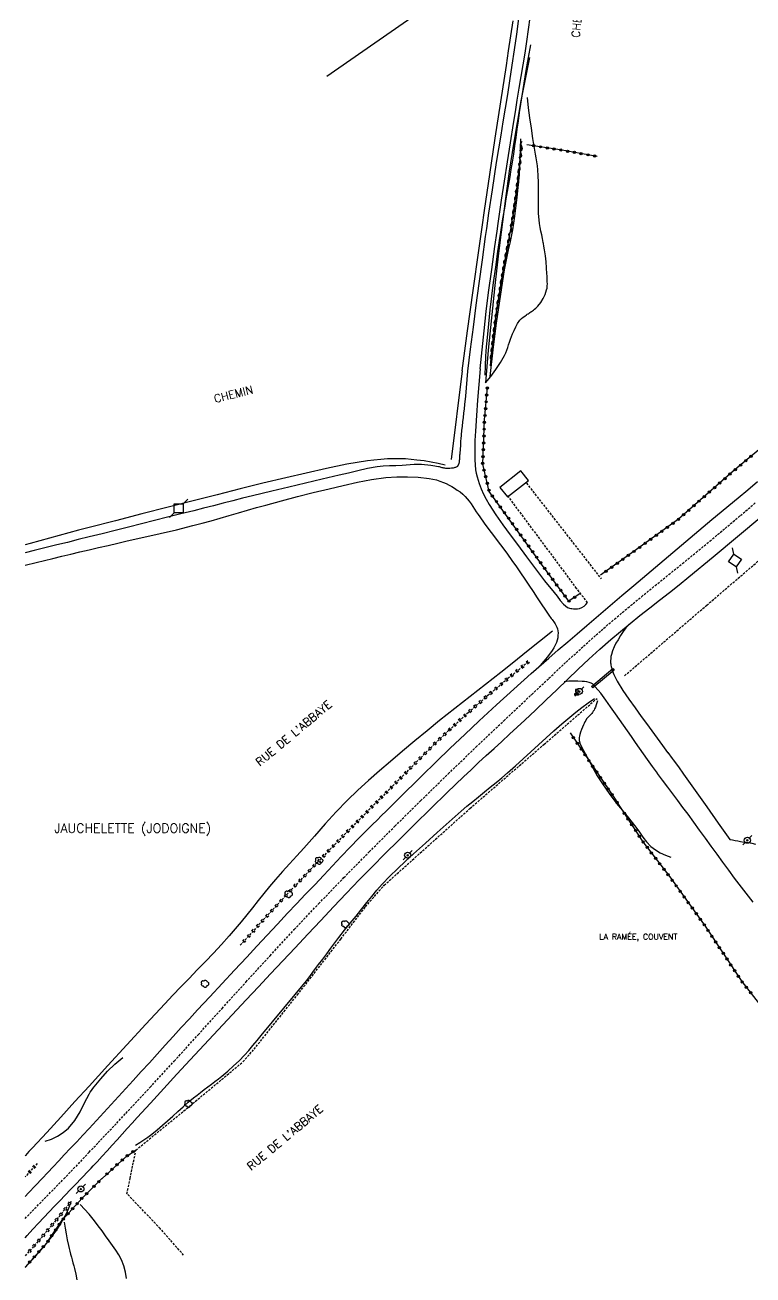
# Model space of a CAD drawing. Header units: millimetres. Extents: x 184000 to 185000, y 152000 to 153021.
# Drawn here: x 184000 to 184159.1, y 152149.9 to 152423.2 of the extents above; entities that cross this region are included whole.
import ezdxf
from ezdxf.enums import TextEntityAlignment as Align

# ---------------------------------------------------------------- set-up
doc = ezdxf.new("R2010")
doc.units = ezdxf.units.MM
doc.linetypes.add('DASHED', pattern=[0.75, 0.5, -0.25])
doc.layers.get('0').update_dxf_attribs({"linetype": 'CONTINUOUS'})
for name, color, linetype in [('W0001', 6, 'DASHED'), ('W0008', 7, 'CONTINUOUS'), ('W0017', 7, 'CONTINUOUS'), ('W0071', 7, 'CONTINUOUS'), ('W0104', 1, 'CONTINUOUS'), ('W0112', 1, 'DASHED'), ('W0211', 2, 'CONTINUOUS'), ('W0214', 2, 'CONTINUOUS'), ('W0220', 5, 'DASHED'), ('W0300', 7, 'CONTINUOUS'), ('W0310', 3, 'CONTINUOUS'), ('W0322', 7, 'CONTINUOUS'), ('W0323', 7, 'CONTINUOUS'), ('W0330', 7, 'CONTINUOUS'), ('W0402', 7, 'CONTINUOUS'), ('W0438', 7, 'CONTINUOUS'), ('W0473', 7, 'CONTINUOUS'), ('W0600', 7, 'CONTINUOUS'), ('W0980', 7, 'CONTINUOUS'), ('W0984', 7, 'CONTINUOUS'), ('W0989', 7, 'CONTINUOUS')]:
    doc.layers.add(name, color=color, linetype=linetype)
doc.styles.get("Standard").update_dxf_attribs({"font": 'romans.shx', "width": 0.85})

# ---------------------------------------------------------------- blocks, each defined once
blk = doc.blocks.new('T473')
for p, q in [((-0.166667, 0.166667), (0.166667, -0.166667)), ((-0.166667, -0.166667), (0.166667, 0.166667)), ((0.500001, 0.500001), (1.000002, 1.000002)), ((-1.000002, -1.000002), (-0.500001, -0.500001))]:
    blk.add_line(p, q)
blk.add_ellipse((0, 0), major_axis=(0.471405, 0.471405), ratio=1, start_param=5.4977871438, end_param=11.780972451)
blk = doc.blocks.new('T300')
for p, q in [((-0.8, 0.51), (-0.86, 0.34)), ((-0.86, 0.34), (-0.86, 0.17)), ((-0.86, 0.17), (-0.74, 0.06)), ((-0.69, 0.63), (-0.8, 0.51)), ((-0.8, -0.06), (-0.74, 0.06)), ((-0.74, 0.06), (-0.69, 0.11)), ((-0.57, 0.69), (-0.69, 0.63)), ((-0.46, 0.69), (-0.57, 0.69)), ((-0.29, 0.63), (-0.46, 0.69)), ((-0.29, 0.63), (-0.17, 0.74)), ((-0.23, 0.57), (-0.29, 0.63)), ((-0.17, 0.74), (-0.06, 0.8)), ((-0.06, 0.8), (0.06, 0.8)), ((0.06, 0.8), (0.23, 0.74)), ((0.23, 0.74), (0.34, 0.63)), ((0.34, 0.63), (0.4, 0.51)), ((0.46, 0.46), (0.34, 0.46)), ((0.4, 0.51), (0.4, 0.46)), ((0.57, 0.4), (0.46, 0.46)), ((0.57, 0.4), (0.69, 0.29)), ((0.69, 0.29), (0.74, 0.17)), ((0.74, 0.06), (0.69, -0.17)), ((0.74, 0.17), (0.74, 0.06)), ((-0.8, -0.17), (-0.8, -0.06)), ((-0.8, -0.23), (-0.8, -0.17)), ((-0.74, -0.34), (-0.8, -0.23)), ((-0.69, -0.4), (-0.74, -0.34)), ((-0.51, -0.46), (-0.69, -0.4)), ((-0.4, -0.46), (-0.51, -0.46)), ((-0.4, -0.46), (-0.34, -0.46)), ((-0.34, -0.46), (-0.34, -0.4)), ((-0.34, -0.51), (-0.34, -0.46)), ((-0.29, -0.63), (-0.34, -0.51)), ((-0.17, -0.74), (-0.29, -0.63)), ((-0.06, -0.8), (-0.17, -0.74)), ((0.06, -0.8), (-0.06, -0.8)), ((0.17, -0.74), (0.06, -0.8)), ((0.23, -0.69), (0.17, -0.74)), ((0.29, -0.46), (0.23, -0.46)), ((0.29, -0.63), (0.23, -0.69)), ((0.46, -0.4), (0.29, -0.46)), ((0.34, -0.51), (0.29, -0.63)), ((0.34, -0.51), (0.34, -0.46)), ((0.57, -0.34), (0.46, -0.4)), ((0.63, -0.29), (0.57, -0.34)), ((0.69, -0.17), (0.63, -0.29))]:
    blk.add_line(p, q)
blk = doc.blocks.new('T438')
for p, q in [((-0.4, 0.2), (0.4, 0.2)), ((-0.4, -0.2), (-0.4, 0.2)), ((0.15, 1.1), (-0.3, 1.1)), ((-0.3, 1.1), (-0.3, 0.5)), ((-0.3, 0.5), (0.15, 0.5)), ((0.3, 0.65), (0.3, 0.95)), ((0.4, 0.2), (0.4, -0.2))]:
    blk.add_line(p, q)
at = {"flags": 128}
for points in [[(-0.4, -0.2), (0.4, 0.2)], [(0.4, -0.2), (-0.4, -0.2)]]:
    blk.add_lwpolyline(points, dxfattribs=at)
for centre, major_axis, start_param, end_param in [((0.15, 0.95), (0.106, -0.106), 0.785398, 2.356194), ((0.15, 0.65), (0.106, 0.106), 3.926991, 5.497787)]:
    blk.add_ellipse(centre, major_axis=major_axis, ratio=1, start_param=start_param, end_param=end_param)
blk = doc.blocks.new('T600')
for p, q in [((-0.999999, 0.999999), (0.999999, 0.999999)), ((-0.999999, -0.999999), (-0.999999, 0.999999)), ((0.999999, 0.999999), (1.999998, 1.999998)), ((0.999999, 0.999999), (0.999999, -0.999999)), ((-0.999999, -0.999999), (-1.999998, -1.999998)), ((0.999999, -0.999999), (-0.999999, -0.999999))]:
    blk.add_line(p, q)
blk = doc.blocks.new('t323o')
at = {"color": 0, "linetype": 'Continuous'}
for radius in [0.25, 0.15]:
    blk.add_circle((0, 0), radius, dxfattribs=at)
blk = doc.blocks.new('t310o')
at = {"color": 0, "linetype": 'Continuous'}
for centre, start, end in [((-0.5, 0.38), 216.8699, 323.1304), ((0.5, -0.37), 36.8699, 143.1303)]:
    blk.add_arc(centre, 0.625, start, end, dxfattribs=at)
blk = doc.blocks.new('t322o')
at = {"color": 0, "linetype": 'Continuous'}
for radius in [0.25, 0.15]:
    blk.add_circle((0, 0), radius, dxfattribs=at)
blk = doc.blocks.new('t220o')
at = {"color": 0, "linetype": 'Continuous'}
for p, q in [((-0.25, 0.25), (0.25, 0.25)), ((-0.25, -0.25), (0.25, -0.25))]:
    blk.add_line(p, q, dxfattribs=at)

msp = doc.modelspace()

# ---------------------------------------------------------------- linework, layer by layer
at = {"layer": 'W0001'}
for points in [[(184014, 152176.72), (184016.01, 152178.84), (184018.02, 152180.98), (184020.03, 152183.11), (184022.04, 152185.24), (184027.34, 152190.93), (184032.61, 152196.66), (184037.84, 152202.42), (184043.06, 152208.19), (184048.29, 152213.95), (184053.54, 152219.7), (184058.83, 152225.41), (184064.17, 152231.06), (184069.67, 152236.77), (184075.23, 152242.41), (184080.83, 152248.01), (184086.46, 152253.58), (184092.48, 152259.45), (184098.53, 152265.28), (184104.62, 152271.07), (184110.73, 152276.83), (184114.48, 152280.36), (184118.24, 152283.87), (184122.03, 152287.35), (184125.88, 152290.77), (184128.8, 152293.28), (184131.75, 152295.75), (184134.72, 152298.19), (184137.7, 152300.61), (184140.7, 152303.02), (184143.69, 152305.44), (184146.67, 152307.87), (184149.63, 152310.32), (184152.98, 152313.12), (184156.33, 152315.94), (184159.66, 152318.76)], [(184014, 152176.72), (184008.56, 152171)], [(184000, 152162.26), (184008.56, 152171)]]:
    msp.add_lwpolyline(points, dxfattribs=at)
at = {"layer": 'W0008'}
for points in [[(184014, 152181.95), (184016.42, 152184.57), (184018.83, 152187.19), (184021.25, 152189.82), (184023.66, 152192.44), (184025.41, 152194.36), (184027.17, 152196.29), (184028.91, 152198.21), (184030.66, 152200.14), (184032.41, 152202.07), (184034.16, 152204), (184035.92, 152205.92), (184037.67, 152207.84), (184040.36, 152210.74), (184043.05, 152213.63), (184045.75, 152216.52), (184048.45, 152219.41), (184050.68, 152221.8), (184052.91, 152224.2), (184055.14, 152226.59), (184057.38, 152228.98), (184059.35, 152231.06), (184061.32, 152233.14), (184063.3, 152235.22), (184065.27, 152237.3), (184067.19, 152239.34), (184069.1, 152241.37), (184071.02, 152243.4), (184072.97, 152245.41), (184073.95, 152246.41), (184074.94, 152247.4), (184075.93, 152248.38), (184076.92, 152249.36), (184077.92, 152250.34), (184078.92, 152251.32), (184079.92, 152252.29), (184080.91, 152253.28), (184081.64, 152253.99), (184082.36, 152254.71), (184083.08, 152255.43), (184083.81, 152256.15), (184084.53, 152256.87), (184085.25, 152257.59), (184085.98, 152258.31), (184086.71, 152259.02), (184089.82, 152262.05), (184092.94, 152265.06), (184096.08, 152268.06), (184099.24, 152271.03), (184103.01, 152274.51), (184106.81, 152277.96), (184110.63, 152281.38), (184114.47, 152284.78), (184116.53, 152286.57), (184118.6, 152288.34), (184120.67, 152290.1), (184122.75, 152291.87), (184125.31, 152294.07), (184127.88, 152296.28), (184130.45, 152298.48), (184133.03, 152300.67), (184138.71, 152305.47), (184144.4, 152310.25), (184150.11, 152315.03), (184155.81, 152319.8), (184157.93, 152321.57), (184160.05, 152323.34)], [(184014, 152172.8), (184014.44, 152173.26), (184014.87, 152173.73), (184015.31, 152174.19), (184015.74, 152174.66), (184016.85, 152175.86), (184017.95, 152177.06), (184019.05, 152178.27), (184020.14, 152179.48), (184021.23, 152180.7), (184022.32, 152181.91), (184023.41, 152183.12), (184024.51, 152184.33), (184027.4, 152187.49), (184030.3, 152190.65), (184033.2, 152193.8), (184036.11, 152196.95), (184039.15, 152200.23), (184042.2, 152203.5), (184045.26, 152206.77), (184048.31, 152210.04), (184050.99, 152212.89), (184053.67, 152215.74), (184056.35, 152218.59), (184059.03, 152221.44), (184061.82, 152224.42), (184064.61, 152227.41), (184067.4, 152230.39), (184070.22, 152233.35), (184073.04, 152236.26), (184075.88, 152239.16), (184078.73, 152242.05), (184081.6, 152244.92), (184085.12, 152248.42), (184088.66, 152251.9), (184092.22, 152255.36), (184095.81, 152258.8), (184097.47, 152260.37), (184099.13, 152261.92), (184100.81, 152263.47), (184102.49, 152265.02), (184104.17, 152266.56), (184105.85, 152268.1), (184107.52, 152269.65), (184109.2, 152271.2), (184111.54, 152273.41), (184113.88, 152275.63), (184116.2, 152277.86), (184118.53, 152280.09), (184120.87, 152282.31), (184123.22, 152284.51), (184125.61, 152286.69), (184128.02, 152288.82), (184130.11, 152290.59), (184132.22, 152292.33), (184134.36, 152294.04), (184136.51, 152295.73), (184138.67, 152297.41), (184140.82, 152299.09), (184142.97, 152300.79), (184145.09, 152302.51), (184150.41, 152306.9), (184155.7, 152311.33), (184160.98, 152315.78)], [(184003.75, 152171), (184004.96, 152172.28), (184006.17, 152173.57), (184007.39, 152174.85), (184008.59, 152176.14), (184009.95, 152177.59), (184011.3, 152179.04), (184012.65, 152180.5), (184014, 152181.95)], [(184000, 152167.06), (184000.79, 152167.89), (184002.27, 152169.45), (184003.75, 152171)], [(184000, 152158.06), (184000.46, 152158.57), (184001.69, 152159.91), (184002.93, 152161.24), (184004.09, 152162.47), (184005.26, 152163.69), (184006.43, 152164.91), (184007.6, 152166.13), (184008.77, 152167.35), (184009.95, 152168.56), (184011.12, 152169.78), (184012.29, 152171)], [(184012.29, 152171), (184014, 152172.8)]]:
    msp.add_lwpolyline(points, dxfattribs=at)
at = {"layer": 'W0017'}
for points in [[(184132.04, 152292.16), (184131.33, 152291.39), (184130.7, 152290.55), (184130.14, 152289.68), (184129.59, 152288.79), (184129.14, 152288.02), (184128.74, 152287.21), (184128.4, 152286.38), (184128.13, 152285.52), (184128.04, 152285.09), (184127.99, 152284.65), (184127.97, 152284.2), (184127.97, 152283.76), (184127.99, 152283.49), (184128.02, 152283.22), (184128.07, 152282.95), (184128.13, 152282.69), (184128.39, 152281.91), (184128.7, 152281.15), (184129.05, 152280.42), (184129.43, 152279.69), (184130.63, 152277.7), (184131.95, 152275.78), (184133.32, 152273.91), (184134.68, 152272.03), (184135.81, 152270.43), (184136.96, 152268.85), (184138.12, 152267.27), (184139.28, 152265.69), (184140.43, 152264.14)], [(184137.12, 152261.09), (184136.05, 152262.57), (184135.17, 152263.82), (184134.29, 152265.07), (184133.42, 152266.33), (184132.55, 152267.59), (184131.69, 152268.85), (184130.81, 152270.11), (184129.93, 152271.36), (184129.04, 152272.6), (184127.98, 152274.1), (184126.91, 152275.6), (184125.81, 152277.08), (184124.62, 152278.48), (184124.42, 152278.7), (184124.22, 152278.92), (184123.99, 152279.12), (184123.74, 152279.28), (184123.26, 152279.46), (184122.77, 152279.57), (184122.28, 152279.62), (184121.78, 152279.67), (184120.8, 152279.73), (184119.82, 152279.74), (184118.83, 152279.7), (184117.85, 152279.61)], [(184140.43, 152264.14), (184140.45, 152264.12), (184141.44, 152262.78)], [(184138.18, 152259.64), (184137.14, 152261.06), (184137.12, 152261.09)], [(184141.44, 152262.78), (184141.61, 152262.55), (184142.77, 152260.97), (184143.91, 152259.38), (184146.46, 152255.83), (184148.99, 152252.27), (184151.5, 152248.7), (184154, 152245.12)], [(184159.12, 152231.38), (184158.1, 152232.7), (184157.09, 152234.02), (184156.08, 152235.34), (184155.07, 152236.68), (184153.79, 152238.41), (184152.51, 152240.15), (184151.23, 152241.89), (184149.96, 152243.64), (184148.69, 152245.38), (184147.42, 152247.13), (184146.15, 152248.87), (184144.88, 152250.61), (184143.77, 152252.11), (184142.67, 152253.6), (184141.56, 152255.09), (184140.45, 152256.58), (184139.34, 152258.07), (184138.24, 152259.56), (184138.18, 152259.64)], [(184154, 152245.12), (184154.59, 152245.01), (184155.18, 152244.9), (184155.78, 152244.79), (184156.37, 152244.68), (184157.17, 152244.55), (184158, 152244.46), (184158.82, 152244.32), (184159.61, 152244.07)]]:
    msp.add_lwpolyline(points, dxfattribs=at)
at = {"layer": 'W0071'}
for points in [[(184099.44, 152347.99), (184099.15, 152344.58), (184098.89, 152341.18), (184098.65, 152337.77), (184098.44, 152334.37), (184098.39, 152333.34), (184098.33, 152332.31), (184098.29, 152331.28), (184098.28, 152330.24), (184098.28, 152329.16), (184098.3, 152328.08), (184098.35, 152327), (184098.47, 152325.93), (184098.61, 152325.17), (184098.78, 152324.42), (184099, 152323.69), (184099.24, 152322.96), (184099.7, 152321.77), (184100.22, 152320.61), (184100.8, 152319.48), (184101.41, 152318.37), (184102.86, 152316.09), (184104.42, 152313.89), (184106.04, 152311.73), (184107.65, 152309.57), (184109.6, 152306.93), (184111.55, 152304.29), (184113.54, 152301.68), (184115.6, 152299.13), (184116.27, 152298.27), (184116.93, 152297.38), (184117.68, 152296.55), (184118.57, 152295.86), (184118.78, 152295.75), (184119.01, 152295.68), (184119.24, 152295.64), (184119.47, 152295.61), (184119.89, 152295.56), (184120.32, 152295.53), (184120.75, 152295.54), (184121.18, 152295.64), (184121.69, 152295.85), (184122.16, 152296.13), (184122.58, 152296.49), (184122.94, 152296.9)], [(184096.7, 152347.52), (184096.55, 152345.69), (184096.39, 152343.87), (184096.23, 152342.04), (184096.05, 152340.22), (184095.95, 152339.27), (184095.85, 152338.32), (184095.74, 152337.38), (184095.63, 152336.43), (184095.52, 152335.48), (184095.41, 152334.53), (184095.32, 152333.58), (184095.23, 152332.63), (184095.2, 152332.31), (184095.18, 152331.98), (184095.16, 152331.66), (184095.14, 152331.33), (184095.13, 152331), (184095.11, 152330.68), (184095.09, 152330.35), (184095.06, 152330.02), (184095.05, 152329.84), (184095.03, 152329.67), (184095.01, 152329.49), (184094.99, 152329.31), (184094.97, 152329.13), (184094.96, 152328.95), (184094.94, 152328.77), (184094.93, 152328.59), (184094.92, 152328.52), (184094.92, 152328.44), (184094.92, 152328.37), (184094.92, 152328.29), (184094.92, 152328.22), (184094.92, 152328.14), (184094.91, 152328.06), (184094.9, 152327.99), (184094.84, 152327.65), (184094.77, 152327.31), (184094.65, 152326.97), (184094.46, 152326.67), (184094.35, 152326.58), (184094.22, 152326.51), (184094.09, 152326.46), (184093.96, 152326.42), (184093.77, 152326.36), (184093.57, 152326.32), (184093.37, 152326.28), (184093.17, 152326.26), (184092.87, 152326.23), (184092.56, 152326.21), (184092.26, 152326.21), (184091.96, 152326.23), (184091.75, 152326.26), (184091.55, 152326.29), (184091.35, 152326.34), (184091.15, 152326.39), (184090.96, 152326.44), (184090.76, 152326.5), (184090.56, 152326.54), (184090.36, 152326.59), (184089.95, 152326.67), (184089.54, 152326.74), (184089.13, 152326.81), (184088.71, 152326.86), (184088.02, 152326.94), (184087.32, 152327.01), (184086.61, 152327.06), (184085.91, 152327.08), (184085.04, 152327.07), (184084.18, 152327.01), (184083.31, 152326.95), (184082.45, 152326.89), (184081.07, 152326.83), (184079.68, 152326.78), (184078.3, 152326.71), (184076.92, 152326.56), (184074.82, 152326.2), (184072.75, 152325.73), (184070.68, 152325.21), (184068.62, 152324.72), (184064.95, 152323.87), (184061.29, 152323.02), (184057.63, 152322.16), (184053.97, 152321.28), (184051.83, 152320.76), (184049.7, 152320.23), (184047.56, 152319.69), (184045.43, 152319.15), (184043.3, 152318.61), (184041.17, 152318.07), (184039.03, 152317.53), (184036.9, 152316.99), (184034.04, 152316.27), (184031.17, 152315.55), (184028.31, 152314.84), (184025.45, 152314.12), (184022.59, 152313.4), (184019.73, 152312.68), (184016.86, 152311.96), (184014, 152311.25)], [(184014, 152308.44), (184016.09, 152308.92), (184018.18, 152309.4), (184020.27, 152309.88), (184022.36, 152310.37), (184025.94, 152311.19), (184029.53, 152312), (184033.11, 152312.83), (184036.68, 152313.72), (184038.68, 152314.25), (184040.67, 152314.8), (184042.66, 152315.37), (184044.64, 152315.95), (184046.63, 152316.54), (184048.61, 152317.11), (184050.6, 152317.68), (184052.6, 152318.23), (184056.05, 152319.16), (184059.52, 152320.07), (184062.99, 152320.95), (184066.48, 152321.78), (184069.55, 152322.49), (184072.63, 152323.2), (184075.73, 152323.82), (184078.87, 152324.22), (184081.23, 152324.38), (184083.59, 152324.42), (184085.95, 152324.32), (184088.3, 152324.06), (184089.1, 152323.91), (184089.9, 152323.71), (184090.67, 152323.46), (184091.44, 152323.18), (184092.06, 152322.91), (184092.68, 152322.6), (184093.27, 152322.27), (184093.85, 152321.91), (184094.47, 152321.51), (184095.07, 152321.08), (184095.65, 152320.61), (184096.19, 152320.1), (184096.65, 152319.59), (184097.08, 152319.04), (184097.48, 152318.48), (184097.87, 152317.91), (184098.24, 152317.33), (184098.61, 152316.75), (184098.99, 152316.18), (184099.38, 152315.62), (184100.37, 152314.26), (184101.38, 152312.9), (184102.39, 152311.54), (184103.4, 152310.19), (184104.41, 152308.84), (184105.41, 152307.48), (184106.4, 152306.11), (184107.38, 152304.73), (184108.31, 152303.4), (184109.22, 152302.05), (184110.13, 152300.69), (184111.02, 152299.33), (184111.92, 152297.97), (184112.82, 152296.61), (184113.72, 152295.25), (184114.64, 152293.9), (184114.81, 152293.66), (184114.99, 152293.43), (184115.18, 152293.19), (184115.36, 152292.96), (184115.54, 152292.72), (184115.71, 152292.48), (184115.87, 152292.22), (184116.01, 152291.95), (184116.18, 152291.55), (184116.33, 152291.14), (184116.43, 152290.71), (184116.48, 152290.28), (184116.47, 152289.73), (184116.41, 152289.2), (184116.29, 152288.67), (184116.12, 152288.16), (184115.86, 152287.56), (184115.53, 152287), (184115.17, 152286.46), (184114.8, 152285.93), (184114.1, 152284.98), (184113.35, 152284.07), (184112.57, 152283.18), (184111.76, 152282.33)], [(184014, 152311.25), (184011.65, 152310.66), (184009.3, 152310.07), (184006.95, 152309.49), (184004.6, 152308.91), (184002.02, 152308.27), (184000, 152307.78)], [(184000, 152305.07), (184002.43, 152305.68), (184006.06, 152306.57), (184008.04, 152307.05), (184010.03, 152307.52), (184012.01, 152307.98), (184014, 152308.44)]]:
    msp.add_lwpolyline(points, dxfattribs=at)
at = {"layer": 'W0104'}
msp.add_lwpolyline([(184105.45, 152319.99), (184109.99, 152323.59), (184108.32, 152325.69), (184103.79, 152322.09), (184105.45, 152319.99)], close=True, dxfattribs=at)
at = {"layer": 'W0112'}
for points in [[(184131.02, 152280.9), (184148.97, 152296.33), (184171.07, 152315.27), (184190.34, 152331.7), (184196.44, 152336.93), (184204.6, 152344.27)], [(184109.58, 152323.01), (184125.91, 152302.07)], [(184120.55, 152300.01), (184105.51, 152320.24)], [(184122.94, 152296.9), (184120.52, 152300.01)], [(184022.97, 152171), (184024.23, 152177.19), (184036.63, 152187.36), (184047.63, 152196.51), (184050.04, 152199.26), (184059.5, 152211.11), (184069.01, 152223.34), (184074.4, 152230.41), (184078.49, 152235.11), (184097.24, 152251.9), (184113.4, 152265.89), (184125, 152275.96)], [(184034.66, 152154.23), (184029.54, 152160.06), (184022.28, 152167.67), (184022.97, 152171)]]:
    msp.add_lwpolyline(points, dxfattribs=at)
at = {"layer": 'W0211'}
for points in [[(184110.44, 152418.81), (184109.95, 152416.03), (184109.47, 152413.24), (184109.01, 152410.45), (184108.56, 152407.65), (184108.28, 152405.84), (184108.01, 152404.03), (184107.75, 152402.21), (184107.5, 152400.4), (184107.25, 152398.59), (184106.99, 152396.77), (184106.72, 152394.96), (184106.44, 152393.15), (184106.19, 152391.55), (184105.92, 152389.96), (184105.65, 152388.36), (184105.37, 152386.77), (184105.09, 152385.18), (184104.82, 152383.58), (184104.56, 152381.99), (184104.3, 152380.39), (184103.91, 152377.89), (184103.91, 152377.89), (184103.91, 152377.89)], [(184110.21, 152416.06), (184109.26, 152411.34), (184108.37, 152406.61), (184107.53, 152401.87), (184106.74, 152397.12), (184105.83, 152391.18), (184104.99, 152385.24), (184104.03, 152377.86), (184104.03, 152377.86), (184104.03, 152377.86)], [(184103.91, 152377.89), (184103.78, 152377.02), (184103.28, 152373.64), (184102.8, 152370.26), (184102.34, 152366.88), (184101.96, 152363.88), (184101.59, 152360.88), (184101.25, 152357.87), (184100.96, 152354.86), (184100.79, 152352.8), (184100.65, 152350.75), (184100.54, 152348.69), (184100.46, 152346.63)], [(184104.03, 152377.86), (184103.47, 152373.32), (184102.66, 152366.24), (184101.92, 152359.15), (184101.23, 152352.05), (184100.62, 152344.95)], [(184091.82, 152326.97), (184090.29, 152327.32), (184088.74, 152327.61), (184087.19, 152327.87), (184085.64, 152328.07), (184084.4, 152328.2), (184083.15, 152328.29), (184081.91, 152328.34), (184080.66, 152328.35), (184079.19, 152328.3), (184077.72, 152328.21), (184076.26, 152328.06), (184074.81, 152327.88), (184070.32, 152327.13), (184065.86, 152326.22), (184061.42, 152325.21), (184056.99, 152324.19), (184051.98, 152323.01), (184046.99, 152321.75), (184042, 152320.47), (184037.01, 152319.19), (184031.25, 152317.73), (184025.5, 152316.27), (184019.75, 152314.8), (184014, 152313.31)], [(184014, 152313.31), (184013.42, 152313.15), (184012.85, 152313), (184012.27, 152312.85), (184011.69, 152312.7), (184009.57, 152312.14), (184007.46, 152311.56), (184005.35, 152310.98), (184003.23, 152310.4), (184001.12, 152309.82), (184000, 152309.52)], [(184115.24, 152290.63), (184112.43, 152288.38), (184109.61, 152286.13), (184106.79, 152283.89), (184103.97, 152281.64), (184102.3, 152280.32), (184100.62, 152279.01), (184098.95, 152277.7), (184097.27, 152276.38), (184095.59, 152275.07), (184093.91, 152273.75), (184092.25, 152272.42), (184090.59, 152271.09), (184087.88, 152268.89), (184085.19, 152266.68), (184082.52, 152264.45), (184079.87, 152262.18), (184077.46, 152260.1), (184075.06, 152258), (184072.71, 152255.87), (184070.41, 152253.66), (184067.96, 152251.12), (184065.6, 152248.5), (184063.27, 152245.85), (184060.93, 152243.21), (184059.37, 152241.5), (184057.8, 152239.8), (184056.25, 152238.08), (184054.72, 152236.34), (184053.43, 152234.83), (184052.17, 152233.29), (184050.93, 152231.75), (184049.69, 152230.2), (184048.45, 152228.65), (184047.2, 152227.11), (184045.93, 152225.58), (184044.63, 152224.08), (184042.92, 152222.17), (184041.18, 152220.29), (184039.42, 152218.43), (184037.64, 152216.58), (184035.86, 152214.74), (184034.08, 152212.9), (184032.31, 152211.05), (184030.56, 152209.18), (184026.4, 152204.7), (184022.26, 152200.2), (184018.12, 152195.69), (184014, 152191.17)], [(184024.18, 152178.26), (184025.08, 152178.83), (184025.97, 152179.43), (184026.84, 152180.06), (184027.7, 152180.7), (184028.88, 152181.65), (184030.03, 152182.63), (184031.16, 152183.62), (184032.29, 152184.64), (184033.4, 152185.65), (184034.53, 152186.66), (184035.67, 152187.65), (184036.82, 152188.62), (184037.59, 152189.23), (184038.37, 152189.83), (184039.15, 152190.42), (184039.94, 152191), (184040.72, 152191.59), (184041.51, 152192.18), (184042.28, 152192.78), (184043.04, 152193.4), (184044.31, 152194.49), (184045.57, 152195.6), (184046.8, 152196.75), (184047.98, 152197.94), (184048.93, 152198.99), (184049.82, 152200.08), (184050.7, 152201.19), (184051.58, 152202.28), (184054.07, 152205.26), (184056.57, 152208.23), (184059.04, 152211.22), (184061.48, 152214.24), (184062.39, 152215.41), (184063.28, 152216.58), (184064.17, 152217.76), (184065.05, 152218.95), (184065.93, 152220.14), (184066.81, 152221.32), (184067.7, 152222.5), (184068.6, 152223.67), (184069.83, 152225.25), (184071.08, 152226.82), (184072.34, 152228.38), (184073.6, 152229.94), (184074.69, 152231.31), (184075.77, 152232.68), (184076.87, 152234.04), (184078.03, 152235.35), (184079.69, 152237.07), (184081.41, 152238.72), (184083.17, 152240.34), (184084.93, 152241.95), (184087.49, 152244.32), (184090.08, 152246.67), (184092.68, 152249), (184095.32, 152251.3), (184096.57, 152252.36), (184097.83, 152253.41), (184099.11, 152254.46), (184100.39, 152255.49), (184101.66, 152256.53), (184102.94, 152257.57), (184104.2, 152258.62), (184105.46, 152259.68), (184107.17, 152261.18), (184108.87, 152262.71), (184110.54, 152264.25), (184112.21, 152265.8), (184113.89, 152267.35), (184115.58, 152268.88), (184117.29, 152270.39), (184119.04, 152271.86), (184120.35, 152272.92), (184121.69, 152273.96), (184123.05, 152274.97), (184124.42, 152275.96)], [(184125.08, 152275.41), (184124.97, 152274.95), (184124.83, 152274.51), (184124.67, 152274.07), (184124.48, 152273.65), (184124.34, 152273.39), (184124.19, 152273.13), (184124.02, 152272.89), (184123.85, 152272.66), (184123.71, 152272.5), (184123.57, 152272.35), (184123.43, 152272.2), (184123.28, 152272.06), (184123.13, 152271.92), (184122.98, 152271.77), (184122.85, 152271.61), (184122.72, 152271.45), (184122.53, 152271.14), (184122.36, 152270.82), (184122.21, 152270.49), (184122.06, 152270.16), (184121.83, 152269.64), (184121.6, 152269.12), (184121.4, 152268.59), (184121.24, 152268.04), (184121.16, 152267.72), (184121.1, 152267.4), (184121.07, 152267.08), (184121.1, 152266.75), (184121.31, 152265.98), (184121.65, 152265.27), (184122.05, 152264.59), (184122.42, 152263.92), (184123.26, 152262.27), (184124.13, 152260.64), (184125.04, 152259.03), (184126.02, 152257.46), (184127.77, 152254.96), (184128.91, 152253.5)], [(184128.91, 152253.5), (184129.65, 152252.55), (184130.16, 152251.93)], [(184130.16, 152251.93), (184131.57, 152250.19), (184133.47, 152247.81), (184134.25, 152246.74), (184135.01, 152245.63), (184135.84, 152244.56), (184136.79, 152243.6), (184137.78, 152242.85), (184138.83, 152242.2), (184139.95, 152241.66), (184141.11, 152241.24)], [(184014, 152191.17), (184010.92, 152187.8), (184007.83, 152184.43), (184004.74, 152181.06), (184001.64, 152177.71), (184000.86, 152176.87), (184000.09, 152176.03), (184000, 152175.93)], [(184000, 152151.53), (184001.48, 152153.11), (184002.96, 152154.76), (184004.41, 152156.45), (184005.81, 152158.19), (184007.11, 152160), (184007.83, 152161.14), (184008.5, 152162.31), (184009.11, 152163.51), (184009.67, 152164.73), (184009.79, 152165.04), (184009.9, 152165.34), (184010, 152165.65), (184010.08, 152165.97)], [(184008.59, 152161.43), (184008.79, 152160.16), (184009, 152158.88), (184009.24, 152157.61), (184009.5, 152156.35), (184009.65, 152155.71), (184009.81, 152155.08), (184009.97, 152154.45), (184010.14, 152153.82), (184010.32, 152153.19), (184010.48, 152152.56), (184010.65, 152151.93), (184010.79, 152151.29), (184011.07, 152150.05), (184011.33, 152148.81)]]:
    msp.add_lwpolyline(points, dxfattribs=at)
at = {"layer": 'W0214'}
for points in [[(184113.3, 152375.41), (184113.3, 152375.41), (184113.3, 152375.41), (184113.3, 152375.41), (184113.3, 152375.41), (184113.3, 152375.41), (184113.25, 152375.65), (184113.09, 152376.47), (184112.91, 152377.28), (184112.74, 152378.1), (184112.59, 152378.92), (184112.45, 152379.75), (184112.35, 152380.57), (184112.24, 152381.94), (184112.2, 152383.32), (184112.19, 152384.69), (184112.2, 152386.06), (184112.22, 152387.43), (184112.21, 152388.8), (184112.17, 152390.17), (184112.08, 152391.54), (184111.98, 152392.4), (184111.86, 152393.26), (184111.72, 152394.11), (184111.57, 152394.96), (184111.41, 152395.81), (184111.26, 152396.66), (184111.11, 152397.51), (184110.98, 152398.36), (184110.66, 152400.6), (184110.35, 152402.84), (184110.06, 152405.08), (184109.79, 152407.32)], [(184100.62, 152344.95), (184101.79, 152346.35), (184102.88, 152347.82), (184103.87, 152349.35), (184104.77, 152350.94), (184105.04, 152351.51), (184105.28, 152352.09), (184105.49, 152352.68), (184105.68, 152353.27), (184105.87, 152353.86), (184106.07, 152354.45), (184106.28, 152355.04), (184106.52, 152355.62), (184106.87, 152356.39), (184107.23, 152357.17), (184107.64, 152357.93), (184108.15, 152358.64), (184108.47, 152358.97), (184108.83, 152359.26), (184109.21, 152359.53), (184109.58, 152359.79), (184109.76, 152359.93), (184109.95, 152360.06), (184110.14, 152360.19), (184110.33, 152360.31), (184110.52, 152360.44), (184110.71, 152360.57), (184110.9, 152360.7), (184111.09, 152360.84), (184111.35, 152361.03), (184111.62, 152361.23), (184111.88, 152361.45), (184112.1, 152361.69), (184112.7, 152362.5), (184113.23, 152363.36), (184113.66, 152364.27), (184113.97, 152365.24), (184114.07, 152365.67), (184114.12, 152366.11), (184114.15, 152366.56), (184114.14, 152367), (184114.13, 152367.44), (184114.1, 152367.88), (184114.08, 152368.32), (184114.06, 152368.75), (184113.98, 152370.07), (184113.86, 152371.39), (184113.71, 152372.7), (184113.53, 152374), (184113.4, 152374.83), (184113.3, 152375.41)], [(184014, 152163.18), (184012.06, 152165.34)], [(184022.17, 152149.11), (184021.94, 152150.5), (184021.56, 152151.87), (184021.07, 152153.19), (184020.52, 152154.3), (184019.83, 152155.34), (184019.1, 152156.34), (184018.38, 152157.34), (184017.61, 152158.46), (184016.83, 152159.57), (184016.02, 152160.66), (184015.19, 152161.74), (184014.9, 152162.1), (184014.6, 152162.47), (184014.3, 152162.83), (184014, 152163.18)]]:
    msp.add_lwpolyline(points, dxfattribs=at)
at = {"layer": 'W0220'}
for points in [[(184109.96, 152283.9), (184105.54, 152280.29), (184101.17, 152276.6), (184096.88, 152272.84), (184092.65, 152269), (184089.48, 152265.99), (184086.39, 152262.9), (184083.32, 152259.79), (184080.25, 152256.68), (184075.96, 152252.38), (184071.67, 152248.07), (184067.41, 152243.74), (184063.18, 152239.37), (184059.05, 152235.02), (184054.95, 152230.64), (184050.89, 152226.24), (184046.86, 152221.8)], [(184002.68, 152174.27), (184000, 152171.33)], [(184010.08, 152165.97), (184007.73, 152163.02), (184005.32, 152160.12), (184002.86, 152157.26), (184000.35, 152154.45), (184000, 152154.08)]]:
    msp.add_lwpolyline(points, dxfattribs=at)
at = {"layer": 'W0300'}
for points in [[(184108.28, 152398.25), (184108.14, 152394.01), (184107.88, 152389.78), (184107.49, 152385.55), (184106.99, 152381.34), (184106.77, 152379.87), (184106.51, 152378.4), (184106.28, 152377.26), (184106.28, 152377.26), (184106.28, 152377.26), (184106.28, 152377.26), (184106.28, 152377.26), (184106.28, 152377.26)], [(184106.28, 152377.26), (184106.22, 152376.94), (184105.91, 152375.48), (184105.59, 152374.02), (184105.29, 152372.56), (184105, 152371.1), (184104.74, 152369.63), (184103.82, 152363.83), (184102.99, 152358.01), (184102.23, 152352.19), (184101.55, 152346.35)], [(184014, 152189.42), (184014.26, 152189.85), (184014.53, 152190.26), (184014.81, 152190.67), (184015.11, 152191.07), (184016.54, 152192.79), (184018.05, 152194.44), (184019.66, 152196), (184021.35, 152197.47)], [(184004.39, 152179.14), (184005.79, 152179.61), (184007.13, 152180.26), (184008.37, 152181.07), (184009.5, 152182.02), (184010.91, 152183.7), (184012.03, 152185.6), (184012.99, 152187.55), (184014, 152189.42)]]:
    msp.add_lwpolyline(points, dxfattribs=at)
at = {"layer": 'W0310'}
for points in [[(184105.94, 152377.35), (184105.94, 152377.35), (184105.94, 152377.35), (184105.94, 152377.35), (184105.94, 152377.35), (184106.21, 152378.86), (184106.48, 152380.43), (184106.73, 152382.01), (184107.26, 152385.72), (184107.74, 152389.42), (184108.16, 152393.14), (184108.53, 152396.86)], [(184101.69, 152348.64), (184101.93, 152351.15), (184102.2, 152353.66), (184102.49, 152356.17), (184102.81, 152358.68), (184103.19, 152361.37), (184103.6, 152364.05), (184104.04, 152366.74), (184104.48, 152369.42), (184104.76, 152370.99), (184105.04, 152372.57), (184105.34, 152374.14), (184105.63, 152375.71), (184105.93, 152377.28), (184105.94, 152377.35)]]:
    msp.add_lwpolyline(points, dxfattribs=at)
at = {"layer": 'W0322'}
msp.add_lwpolyline([(184125.04, 152394.42), (184116.95, 152395.87), (184109.68, 152396.99)], dxfattribs=at)
at = {"layer": 'W0323'}
for points in [[(184188.4, 152352.62), (184169.91, 152338.27), (184154.77, 152325.6), (184142.81, 152315.13), (184133.66, 152308.47), (184125.74, 152302.87)], [(184121.34, 152298.91), (184118.82, 152297.18), (184112.9, 152305.28), (184101.44, 152321.2), (184100.01, 152327.14), (184100.42, 152336.87), (184101.06, 152343.96)], [(184119.12, 152268.42), (184129.09, 152253.67)], [(184129.09, 152253.67), (184129.13, 152253.61), (184130.2, 152251.97)], [(184130.2, 152251.97), (184135.04, 152244.62), (184140.89, 152236.92), (184148.64, 152226.15), (184156.62, 152214.08), (184163.57, 152205.2), (184167.75, 152197.56), (184172.97, 152192.23), (184179.24, 152190.33), (184183.97, 152194.9), (184188.34, 152198), (184193.2, 152201.27), (184197.6, 152204.35)], [(184016.81, 152171), (184016.84, 152171.03), (184022.01, 152175.76), (184024.12, 152177.21)], [(184014, 152168.22), (184016.81, 152171)], [(184000, 152151.64), (184004.83, 152156.98), (184008.13, 152161.87), (184012.47, 152166.71), (184014, 152168.22)]]:
    msp.add_lwpolyline(points, dxfattribs=at)
at = {"layer": 'W0330'}
for points in [[(184108.98, 152439.41), (184087.89, 152427.15), (184065.93, 152411.94)], [(184107.85, 152424.6), (184107.37, 152421.18), (184106.88, 152417.77), (184106.38, 152414.36), (184105.87, 152410.95), (184105.41, 152407.97), (184104.93, 152405), (184104.45, 152402.03), (184103.95, 152399.05), (184103.46, 152396.08), (184102.98, 152393.11), (184102.51, 152390.14), (184102.05, 152387.16), (184101.3, 152382.04), (184100.83, 152378.71), (184100.83, 152378.71)], [(184103.16, 152378.09), (184103.16, 152378.09), (184103.4, 152379.8), (184104.14, 152384.84), (184104.78, 152389.04), (184105.43, 152393.24), (184106.09, 152397.44), (184106.76, 152401.64), (184107.17, 152404.21), (184107.58, 152406.77), (184108.01, 152409.33), (184108.43, 152411.89), (184108.85, 152414.46), (184109.26, 152417.02), (184109.66, 152419.59), (184110.05, 152422.16), (184110.42, 152424.81)], [(184099.89, 152378.95), (184099.89, 152378.95), (184100.41, 152382.59), (184101.57, 152390.52), (184102.77, 152398.44), (184103.98, 152406.37), (184105.19, 152414.29), (184105.68, 152417.55), (184106.17, 152420.82), (184106.67, 152424.08)], [(184095.55, 152347.57), (184096.72, 152356.33), (184097.92, 152365.09), (184099.15, 152373.84), (184099.89, 152378.95)], [(184100.83, 152378.71), (184100.58, 152376.92), (184099.87, 152371.8), (184099.18, 152366.67), (184098.54, 152361.89), (184097.91, 152357.1), (184097.3, 152352.31), (184096.7, 152347.52)], [(184099.44, 152347.99), (184099.87, 152352.16), (184100.33, 152356.33), (184100.81, 152360.5), (184101.32, 152364.66), (184101.98, 152369.71), (184102.68, 152374.76), (184103.16, 152378.09)], [(184095.55, 152347.57), (184093.14, 152328.18)]]:
    msp.add_lwpolyline(points, dxfattribs=at)
at = {"layer": 'W0402'}
msp.add_lwpolyline([(184123.82, 152278.59), (184128.49, 152282.5), (184128.77, 152282.16), (184124.1, 152278.26), (184123.82, 152278.59)], close=True, dxfattribs=at)

# ---------------------------------------------------------------- block references
at = {"layer": 'W0220'}
for p, rotation in [((184108.71, 152282.87), 219.1703833561737), ((184109.87, 152283.82), 219.1703833561737), ((184105.22, 152280.03), 220.1960871892479), ((184106.38, 152280.98), 219.1703833561737), ((184107.54, 152281.93), 219.1703833561737), ((184101.78, 152277.12), 220.1960871892479), ((184102.93, 152278.09), 220.1960871892479), ((184104.08, 152279.06), 220.1960871892479), ((184098.39, 152274.17), 221.2217903571905), ((184099.52, 152275.15), 221.2217903571905), ((184100.65, 152276.14), 221.2217903571905), ((184095.04, 152271.17), 222.2474928600939), ((184096.15, 152272.18), 222.2474928600939), ((184097.26, 152273.18), 221.2217903571905), ((184092.81, 152269.15), 222.2474928600939), ((184093.92, 152270.16), 222.2474928600939), ((184089.55, 152266.05), 223.566917777574), ((184090.64, 152267.09), 223.566917777574), ((184091.72, 152268.12), 223.566917777574), ((184086.36, 152262.88), 225.4684741556869), ((184087.42, 152263.94), 224.8799224946402), ((184088.49, 152265), 224.8799224946402), ((184084.26, 152260.74), 225.4684741556869), ((184085.31, 152261.81), 225.4684741556869), ((184081.1, 152257.54), 225.3320242708402), ((184082.15, 152258.6), 225.3320242708402), ((184083.2, 152259.67), 225.3320242708402), ((184078.98, 152255.41), 225.0986577504013), ((184080.04, 152256.47), 225.0986577504013), ((184075.8, 152252.22), 225.1612705328299), ((184076.86, 152253.28), 225.0986577504013), ((184077.92, 152254.35), 225.0986577504013), ((184073.69, 152250.09), 225.1612705328299), ((184074.75, 152251.16), 225.1612705328299), ((184070.52, 152246.9), 225.4464502993532), ((184071.57, 152247.97), 225.4464502993532), ((184072.63, 152249.03), 225.1612705328299), ((184068.42, 152244.76), 225.4464502993532), ((184069.47, 152245.83), 225.4464502993532), ((184065.28, 152241.53), 225.9541719737743), ((184066.32, 152242.61), 225.9541719737743), ((184067.37, 152243.69), 225.9541719737743), ((184062.16, 152238.29), 226.4638695215186), ((184063.19, 152239.38), 225.9541719737743), ((184064.24, 152240.46), 225.9541719737743), ((184060.09, 152236.12), 226.4638695215186), ((184061.13, 152237.2), 226.4638695215186), ((184057.01, 152232.84), 226.8833635300082), ((184058.04, 152233.93), 226.8833635300082), ((184059.06, 152235.03), 226.4638695215186), ((184054.96, 152230.65), 226.8833635300082), ((184055.99, 152231.74), 226.8833635300082), ((184051.91, 152227.34), 227.302856673295), ((184052.93, 152228.44), 227.302856673295), ((184053.94, 152229.55), 227.302856673295), ((184049.88, 152225.13), 227.7223489518688), ((184050.89, 152226.24), 227.302856673295), ((184047.86, 152222.91), 227.7223489518688), ((184048.87, 152224.02), 227.7223489518688), ((184002.02, 152173.54), 227.6523404403916), ((184001.01, 152172.43), 227.6523404403916), ((184009.71, 152165.51), 231.4348474852677), ((184006.89, 152162), 230.3513043427876), ((184007.84, 152163.16), 231.4348474852677), ((184008.78, 152164.33), 231.4348474852677), ((184004.96, 152159.7), 229.2677597179795), ((184005.93, 152160.85), 230.3513043427876), ((184002.01, 152156.31), 228.1842136103488), ((184003.01, 152157.43), 229.2677597179795), ((184003.98, 152158.57), 229.2677597179795), ((184001.01, 152155.19), 228.1842136103488)]:
    msp.add_blockref('t220o', p, dxfattribs=dict(at, rotation=rotation))
at = {"layer": 'W0300'}
for p in [(184064.31, 152240.44), (184057.66, 152233.13), (184070.05, 152226.56), (184039.38, 152213.53), (184035.75, 152187.3)]:
    msp.add_blockref('T300', p, dxfattribs=at)
at = {"layer": 'W0310'}
for p, rotation in [((184108.52, 152396.68), 84.27297169378049), ((184108.22, 152393.69), 84.27297169378049), ((184108.37, 152395.19), 84.27297169378049), ((184107.88, 152390.71), 83.47543343432679), ((184108.05, 152392.2), 83.47543343432679), ((184107.71, 152389.22), 82.6778951905726), ((184107.33, 152386.25), 82.6778951905726), ((184107.52, 152387.73), 82.6778951905726), ((184106.91, 152383.27), 81.88035696113835), ((184107.12, 152384.76), 81.88035696113835), ((184106.46, 152380.31), 80.30521583256059), ((184106.7, 152381.79), 81.06182305863193), ((184106.21, 152378.83), 79.74881741467406), ((184105.57, 152375.35), 79.27228861835626), ((184105.84, 152376.82), 79.39266741017164), ((184105.01, 152372.4), 79.70354244670644), ((184105.29, 152373.87), 79.38772827433007), ((184104.49, 152369.45), 80.2197086260913), ((184104.74, 152370.92), 80.2197086260913), ((184104, 152366.49), 80.79521663643382), ((184104.24, 152367.97), 80.57704750303493), ((184103.52, 152363.52), 81.2611332747251), ((184103.76, 152365.01), 80.79521663643382), ((184103.08, 152360.56), 81.97474666039712), ((184103.29, 152362.04), 81.2611332747251), ((184102.87, 152359.07), 81.97474666039712), ((184102.48, 152356.1), 83.30594333467529), ((184102.67, 152357.59), 82.69054785847348), ((184102.14, 152353.12), 83.92133868346873), ((184102.31, 152354.61), 83.30594333467529), ((184101.83, 152350.13), 84.5367339040176), ((184101.98, 152351.63), 83.92133868346873)]:
    msp.add_blockref('t310o', p, dxfattribs=dict(at, rotation=rotation))
at = {"layer": 'W0322'}
for p, rotation in [((184111.17, 152396.76), 171.2103329082788), ((184112.65, 152396.53), 171.2103329082788), ((184114.13, 152396.3), 171.2103329082788), ((184115.61, 152396.07), 171.2103329082788), ((184117.09, 152395.84), 169.8401980000141), ((184118.57, 152395.58), 169.8401980000141), ((184120.05, 152395.31), 169.8401980000141), ((184121.52, 152395.05), 169.8401980000141), ((184123, 152394.78), 169.8401980000141), ((184124.48, 152394.52), 169.8401980000141)]:
    msp.add_blockref('t322o', p, dxfattribs=dict(at, rotation=rotation))
at = {"layer": 'W0323'}
for p, rotation in [((184100.91, 152342.29), 84.90865901847307), ((184101.04, 152343.78), 84.90865901847307), ((184100.77, 152340.79), 84.90865901847307), ((184100.51, 152337.8), 84.90865901847307), ((184100.64, 152339.3), 84.90865901847307), ((184100.34, 152334.81), 87.57661518564329), ((184100.4, 152336.31), 87.57661518564329), ((184100.21, 152331.81), 87.57661518564329), ((184100.27, 152333.31), 87.57661518564329), ((184100.08, 152328.82), 87.57661518564329), ((184100.15, 152330.31), 87.57661518564329), ((184158.67, 152328.87), 219.9208491633391), ((184100.02, 152327.32), 87.57661518564329), ((184100.32, 152325.85), 103.538805939623), ((184155.22, 152325.98), 219.9208491633391), ((184156.37, 152326.94), 219.9208491633391), ((184157.52, 152327.9), 219.9208491633391), ((184100.67, 152324.4), 103.538805939623), ((184151.83, 152323.02), 221.2168393042083), ((184152.95, 152324.01), 221.2168393042083), ((184154.08, 152325), 221.2168393042083), ((184101.02, 152322.94), 103.538805939623), ((184101.37, 152321.48), 103.538805939623), ((184149.57, 152321.05), 221.2168393042083), ((184150.7, 152322.03), 221.2168393042083), ((184102.15, 152320.22), 125.7646586600777), ((184103.03, 152319), 125.7646586600777), ((184103.9, 152317.78), 125.7646586600777), ((184146.18, 152318.08), 221.2168393042083), ((184147.31, 152319.07), 221.2168393042083), ((184148.44, 152320.06), 221.2168393042083), ((184104.78, 152316.56), 125.7646586600777), ((184105.66, 152315.35), 125.7646586600777), ((184142.8, 152315.12), 216.0098596241834), ((184143.93, 152316.1), 221.2168393042083), ((184145.06, 152317.09), 221.2168393042083), ((184106.53, 152314.13), 125.7646586600777), ((184107.41, 152312.91), 125.7646586600777), ((184139.16, 152312.47), 216.0098596241834), ((184140.37, 152313.35), 216.0098596241834), ((184141.58, 152314.24), 216.0098596241834), ((184108.29, 152311.7), 125.7646586600777), ((184109.16, 152310.48), 125.7646586600777), ((184135.52, 152309.83), 216.0098596241834), ((184136.73, 152310.71), 216.0098596241834), ((184137.94, 152311.59), 216.0098596241834), ((184110.04, 152309.26), 125.7646586600777), ((184110.92, 152308.04), 125.7646586600777), ((184111.79, 152306.83), 125.7646586600777), ((184131.86, 152307.2), 215.3141660508715), ((184133.09, 152308.07), 215.3141660508715), ((184134.3, 152308.94), 216.0098596241834), ((184112.67, 152305.61), 125.7646586600777), ((184113.55, 152304.4), 126.0880286252894), ((184128.19, 152304.6), 215.3141660508715), ((184129.41, 152305.47), 215.3141660508715), ((184130.64, 152306.33), 215.3141660508715), ((184114.44, 152303.18), 126.0880286252894), ((184115.32, 152301.97), 126.0880286252894), ((184126.97, 152303.73), 215.3141660508715), ((184116.2, 152300.76), 126.0880286252894), ((184117.09, 152299.55), 126.0880286252894), ((184117.97, 152298.34), 126.0880286252894), ((184118.87, 152297.21), 214.4056283646102), ((184120.11, 152298.06), 214.4056283646102), ((184119.85, 152267.34), 304.0350802900134), ((184120.69, 152266.1), 304.0350802900134), ((184121.53, 152264.85), 304.0350802900134), ((184122.37, 152263.61), 304.0350802900134), ((184123.21, 152262.37), 304.0350802900134), ((184124.05, 152261.12), 304.0350802900134), ((184124.89, 152259.88), 304.0350802900134), ((184125.73, 152258.64), 304.0350802900134), ((184126.57, 152257.39), 304.0350802900134), ((184127.41, 152256.15), 304.0350802900134), ((184128.25, 152254.91), 304.0350802900134), ((184129.38, 152253.23), 303.3275639558047), ((184130.95, 152250.83), 303.3275639561029), ((184131.78, 152249.57), 303.3275639561029), ((184132.6, 152248.32), 303.3275639561029), ((184133.43, 152247.07), 303.3275639561029), ((184134.25, 152245.81), 303.3275639561029), ((184135.08, 152244.56), 307.2637240549402), ((184135.99, 152243.37), 307.2637240549402), ((184136.89, 152242.18), 307.2637240549402), ((184137.8, 152240.98), 307.2637240549402), ((184138.71, 152239.79), 307.2637240549402), ((184139.62, 152238.59), 307.2637240549402), ((184140.53, 152237.4), 307.2637240549402), ((184141.42, 152236.19), 305.7337304456375), ((184142.29, 152234.98), 305.7337304456375), ((184143.17, 152233.76), 305.7337304456375), ((184144.04, 152232.54), 305.7337304456375), ((184144.92, 152231.32), 305.7337304456375), ((184145.8, 152230.1), 305.7337304456375), ((184146.67, 152228.89), 305.7337304456375), ((184147.55, 152227.67), 305.7337304456375), ((184148.42, 152226.45), 305.7337304456375), ((184149.26, 152225.21), 303.4513942966094), ((184150.09, 152223.96), 303.4513942966094), ((184150.92, 152222.71), 303.4513942966094), ((184151.74, 152221.45), 303.4513942966094), ((184152.57, 152220.2), 303.4513942966094), ((184153.4, 152218.95), 303.4513942966094), ((184154.23, 152217.7), 303.4513942966094), ((184155.05, 152216.45), 303.4513942966094), ((184155.88, 152215.2), 303.4513942966094), ((184156.72, 152213.95), 308.0739020896955), ((184157.64, 152212.77), 308.0739020896955), ((184158.57, 152211.59), 308.0739020896955), ((184022.38, 152176.01), 34.54304399437895), ((184023.62, 152176.87), 34.54304399437895), ((184019.02, 152173.03), 42.45814990109238), ((184020.13, 152174.04), 42.45814990109238), ((184021.24, 152175.05), 42.45814990109238), ((184016.13, 152170.33), 44.64032706270562), ((184017.92, 152172.01), 42.45814990109238), ((184013.47, 152167.7), 44.64032706273879), ((184015.07, 152169.28), 44.64032706270562), ((184011.4, 152165.52), 48.08776211069259), ((184012.4, 152166.64), 48.08776211069259), ((184008.4, 152162.17), 48.08776211069259), ((184009.4, 152163.29), 48.08776211069259), ((184010.4, 152164.4), 48.08776211069259), ((184006.67, 152159.72), 56.01678640455413), ((184007.51, 152160.96), 56.01678640455413), ((184005, 152157.23), 56.01678640455413), ((184005.84, 152158.47), 56.01678640455413), ((184002.01, 152153.87), 47.86535844880856), ((184003.02, 152154.98), 47.86535844880856), ((184004.03, 152156.09), 47.86535844880856), ((184001.01, 152152.76), 47.86535844880856)]:
    msp.add_blockref('t323o', p, dxfattribs=dict(at, rotation=rotation))
at = {"layer": 'W0438'}
msp.add_blockref('T438', (184120.58, 152276.83), dxfattribs=at)
at = {"layer": 'W0473'}
for p in [(184121.13, 152277.47), (184157.85, 152244.95), (184083.61, 152241.68), (184012.2, 152168.72)]:
    msp.add_blockref('T473', p, dxfattribs=at)
at = {"layer": 'W0600'}
msp.add_blockref('T600', (184033.57, 152317.51), dxfattribs=at)
at = {"layer": 'W0600', "rotation": 236.5130484856209}
msp.add_blockref('T600', (184155.15, 152306.11), dxfattribs=at)

# ---------------------------------------------------------------- texts
at = {"layer": 'W0980'}
msp.add_text('JAUCHELETTE (JODOIGNE)', height=2, dxfattribs=at).set_placement((184023.53, 152247.44), align=Align.MIDDLE)
at = {"layer": 'W0984'}
msp.add_text('LA RAMÉE, COUVENT  ', height=1.25, dxfattribs=at).set_placement((184134.88, 152223.85), align=Align.MIDDLE_CENTER)
at = {"layer": 'W0989'}
for s, rotation, p in [('CHEMIN', 83.6014, (184120.75, 152424.72)), ('CHEMIN', 14.0073, (184045.55, 152342.46)), ("RUE DE L'ABBAYE  ", 39.8808, (184059.63, 152269.13)), ("RUE DE L'ABBAYE  ", 39.8808, (184057.72, 152180.73))]:
    msp.add_text(s, height=1.75, rotation=rotation, dxfattribs=at).set_placement(p, align=Align.MIDDLE_CENTER)

doc.saveas('drawing.dxf')
